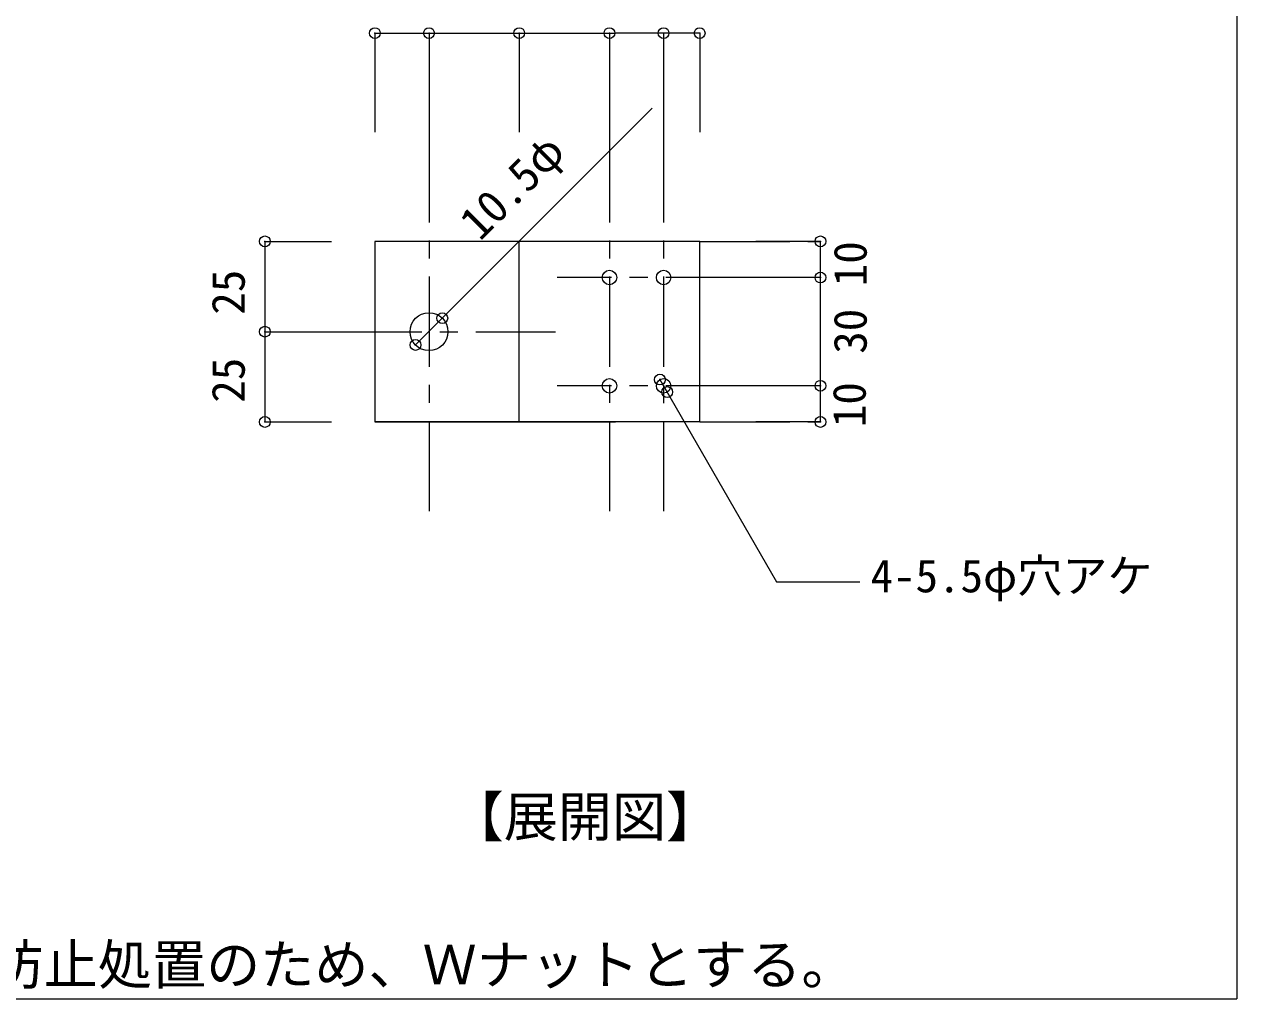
# Model space of a CAD drawing. Units: millimetres on the paper, with parts at other scales. Extents: x -196 to 194, y -145 to 133.
# Drawn here: x -70 to -2.8, y -112.4 to -58.4 of the extents above; entities that cross this region are included whole.
import ezdxf
from ezdxf.enums import TextEntityAlignment as Align

# ---------------------------------------------------------------- set-up
doc = ezdxf.new("R2010")
doc.units = ezdxf.units.MM
doc.header["$PDMODE"] = 32
doc.header["$PDSIZE"] = 0.6
doc.linetypes.add('CHAIN1', pattern=[8, 5, -1, 1, -1])
for name, color, linetype, lineweight in [('3-5_寸法', 4, 'Continuous', 9), ('3-6_文字', 7, 'Continuous', 18), ('3-B_補強金具・金具・その他', 3, 'Continuous', 18), ('F-3_野縁', 7, 'Continuous', 18)]:
    doc.layers.add(name, color=color, linetype=linetype, lineweight=lineweight)
doc.styles.add('ＭＳ ゴシック', font='')
doc.styles.get('ＭＳ ゴシック').set_extended_font_data('MS Gothic')

msp = doc.modelspace()

# ---------------------------------------------------------------- linework, layer by layer
at = {"layer": '3-5_寸法'}
for p, q in [((-50.603, -58.883), (-50.603, -64.371)), ((-47.603, -58.883), (-47.603, -64.37)), ((-42.603, -58.883), (-42.603, -64.371)), ((-37.603, -58.883), (-37.603, -64.37)), ((-32.603, -58.883), (-37.269, -58.883)), ((-34.603, -58.883), (-34.603, -64.371)), ((-32.603, -58.883), (-32.603, -64.371)), ((-32.603, -58.883), (-32.603, -64.371)), ((-48.35, -76.156), (-35.228, -63.034)), ((-56.699, -70.419), (-53, -70.419)), ((-56.699, -70.419), (-56.699, -75.419)), ((-42.603, -70.419), (-50.603, -70.419)), ((-25.91, -70.419), (-29.485, -70.419)), ((-25.91, -80.419), (-25.91, -70.419)), ((-25.91, -72.419), (-29.485, -72.419)), ((-56.699, -75.419), (-53, -75.419)), ((-56.699, -75.419), (-56.699, -80.419)), ((-34.803, -78.072), (-28.337, -89.271)), ((-25.91, -78.419), (-29.485, -78.419)), ((-56.699, -80.419), (-53, -80.419)), ((-25.91, -80.419), (-29.485, -80.419)), ((-28.337, -89.271), (-23.823, -89.271)), ((-28.337, -89.271), (-23.723, -89.271))]:
    msp.add_line(p, q, dxfattribs=at)
at = {"layer": '3-5_寸法', "linetype": 'CHAIN1'}
for p, q in [((-47.603, -64.37), (-47.603, -86.098)), ((-37.603, -64.37), (-37.603, -85.766)), ((-34.603, -64.371), (-34.603, -85.766)), ((-32.603, -70.419), (-25.91, -70.419)), ((-29.485, -72.419), (-40.502, -72.419)), ((-53, -75.419), (-40.59, -75.419)), ((-29.485, -78.419), (-40.502, -78.419)), ((-32.603, -80.419), (-25.91, -80.419))]:
    msp.add_line(p, q, dxfattribs=at)
at = {"layer": '3-5_寸法'}
msp.add_lwpolyline([(-50.603, -58.883), (-45.603, -58.883), (-37.269, -58.883)], dxfattribs=at)
at = {"layer": '3-5_寸法', "color": 7}
for p in [(-50.603, -58.883), (-47.603, -58.883), (-42.603, -58.883), (-37.603, -58.883), (-37.603, -58.883), (-34.603, -58.883), (-34.603, -58.883), (-34.603, -58.883), (-32.603, -58.883), (-56.699, -70.419), (-25.91, -70.419), (-25.91, -72.419), (-46.865, -74.671), (-56.699, -75.419), (-48.35, -76.156), (-34.803, -78.072), (-34.403, -78.765), (-25.91, -78.419), (-56.699, -80.419), (-25.91, -80.419)]:
    msp.add_point(p, dxfattribs=at)
at = {"layer": '3-B_補強金具・金具・その他'}
for p, q in [((-32.603, -70.419), (-50.603, -70.419)), ((-42.603, -80.419), (-42.603, -70.419)), ((-32.603, -80.419), (-32.603, -70.419)), ((-32.603, -80.419), (-50.603, -80.419))]:
    msp.add_line(p, q, dxfattribs=at)
msp.add_lwpolyline([(-50.603, -70.419), (-50.603, -80.419), (-37.269, -80.419)], dxfattribs=at)
for centre, radius in [((-37.603, -72.419), 0.4), ((-34.603, -72.419), 0.4), ((-47.603, -75.419), 1.05), ((-37.603, -78.419), 0.4), ((-34.603, -78.419), 0.4)]:
    msp.add_circle(centre, radius, dxfattribs=at)
at = {"layer": 'F-3_野縁', "color": 3}
for p in [(-2.84, -11.415), (-187.84, -112.371)]:
    msp.add_line(p, (-2.84, -112.371), dxfattribs=at)

# ---------------------------------------------------------------- texts
at = {"layer": '3-5_寸法', "style": 'ＭＳ ゴシック'}
for s, rotation, p in [('10.5φ', 45, (-44.393, -70.84)), ('10', 90, (-22.798, -72.903)), ('25', 90, (-57.263, -74.481)), ('30', 90, (-22.798, -76.643)), ('25', 90, (-57.263, -79.357)), ('10', 90, (-22.85, -80.709))]:
    msp.add_text(s, height=1.833, rotation=rotation, dxfattribs=at).set_placement(p, align=Align.BOTTOM_LEFT)
msp.add_text('4-5.5φ穴アケ', height=1.833, dxfattribs=at).set_placement((-23.135, -90.409), align=Align.BOTTOM_LEFT)
at = {"layer": '3-6_文字', "style": 'ＭＳ ゴシック'}
for s, p in [('【展開図】', (-46.46, -104.049)), ('※ナットの緩み防止処置のため、Ｗナットとする。', (-92.95, -112.237))]:
    msp.add_text(s, height=2.199, dxfattribs=at).set_placement(p, align=Align.BOTTOM_LEFT)

doc.saveas('drawing.dxf')
